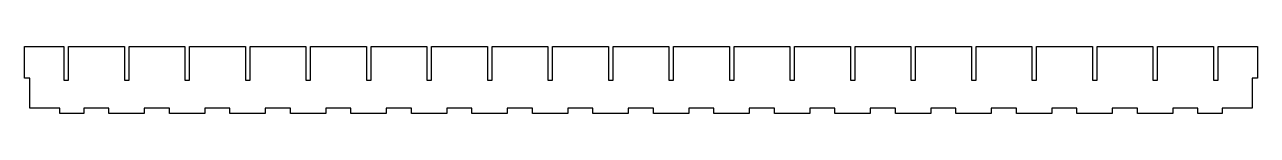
# Model space of a CAD drawing. Header units: millimetres. Extents: x 0 to 489, y -27 to 0.
import ezdxf

# ---------------------------------------------------------------- set-up
doc = ezdxf.new("R2010")
doc.units = ezdxf.units.MM
doc.layers.get('0').update_dxf_attribs({"linetype": 'CONTINUOUS'})

msp = doc.modelspace()

# ---------------------------------------------------------------- linework, layer by layer
msp.add_lwpolyline([(489, -12.5), (487, -12.5), (487, -24.5), (475, -24.5), (475, -26.5), (465.45, -26.5), (465.45, -24.5), (455.45, -24.5), (455.45, -26.5), (441.45, -26.5), (441.45, -24.5), (431.45, -24.5), (431.45, -26.5), (417.45, -26.5), (417.45, -24.5), (407.45, -24.5), (407.45, -26.5), (393.45, -26.5), (393.45, -24.5), (383.45, -24.5), (383.45, -26.5), (369.45, -26.5), (369.45, -24.5), (359.45, -24.5), (359.45, -26.5), (345.45, -26.5), (345.45, -24.5), (335.45, -24.5), (335.45, -26.5), (321.45, -26.5), (321.45, -24.5), (311.45, -24.5), (311.45, -26.5), (297.45, -26.5), (297.45, -24.5), (287.45, -24.5), (287.45, -26.5), (273.45, -26.5), (273.45, -24.5), (263.45, -24.5), (263.45, -26.5), (249.45, -26.5), (249.45, -24.5), (239.45, -24.5), (239.45, -26.5), (225.45, -26.5), (225.45, -24.5), (215.45, -24.5), (215.45, -26.5), (201.45, -26.5), (201.45, -24.5), (191.45, -24.5), (191.45, -26.5), (177.45, -26.5), (177.45, -24.5), (167.45, -24.5), (167.45, -26.5), (153.45, -26.5), (153.45, -24.5), (143.45, -24.5), (143.45, -26.5), (129.45, -26.5), (129.45, -24.5), (119.45, -24.5), (119.45, -26.5), (105.45, -26.5), (105.45, -24.5), (95.45, -24.5), (95.45, -26.5), (81.45, -26.5), (81.45, -24.5), (71.45, -24.5), (71.45, -26.5), (57.45, -26.5), (57.45, -24.5), (47.45, -24.5), (47.45, -26.5), (33.45, -26.5), (33.45, -24.5), (23.45, -24.5), (23.45, -26.5), (14, -26.5), (14, -24.5), (2, -24.5), (2, -12.5), (0, -12.5), (0, 0), (15.55, 0), (15.55, -13.25), (17.45, -13.25), (17.45, 0), (39.55, 0), (39.55, -13.25), (41.45, -13.25), (41.45, 0), (63.55, 0), (63.55, -13.25), (65.45, -13.25), (65.45, 0), (87.55, 0), (87.55, -13.25), (89.45, -13.25), (89.45, 0), (111.55, 0), (111.55, -13.25), (113.45, -13.25), (113.45, 0), (135.55, 0), (135.55, -13.25), (137.45, -13.25), (137.45, 0), (159.55, 0), (159.55, -13.25), (161.45, -13.25), (161.45, 0), (183.55, 0), (183.55, -13.25), (185.45, -13.25), (185.45, 0), (207.55, 0), (207.55, -13.25), (209.45, -13.25), (209.45, 0), (231.55, 0), (231.55, -13.25), (233.45, -13.25), (233.45, 0), (255.55, 0), (255.55, -13.25), (257.45, -13.25), (257.45, 0), (279.55, 0), (279.55, -13.25), (281.45, -13.25), (281.45, 0), (303.55, 0), (303.55, -13.25), (305.45, -13.25), (305.45, 0), (327.55, 0), (327.55, -13.25), (329.45, -13.25), (329.45, 0), (351.55, 0), (351.55, -13.25), (353.45, -13.25), (353.45, 0), (375.55, 0), (375.55, -13.25), (377.45, -13.25), (377.45, 0), (399.55, 0), (399.55, -13.25), (401.45, -13.25), (401.45, 0), (423.55, 0), (423.55, -13.25), (425.45, -13.25), (425.45, 0), (447.55, 0), (447.55, -13.25), (449.45, -13.25), (449.45, 0), (471.55, 0), (471.55, -13.25), (473.45, -13.25), (473.45, 0), (489, 0)], close=True)

doc.saveas('drawing.dxf')
